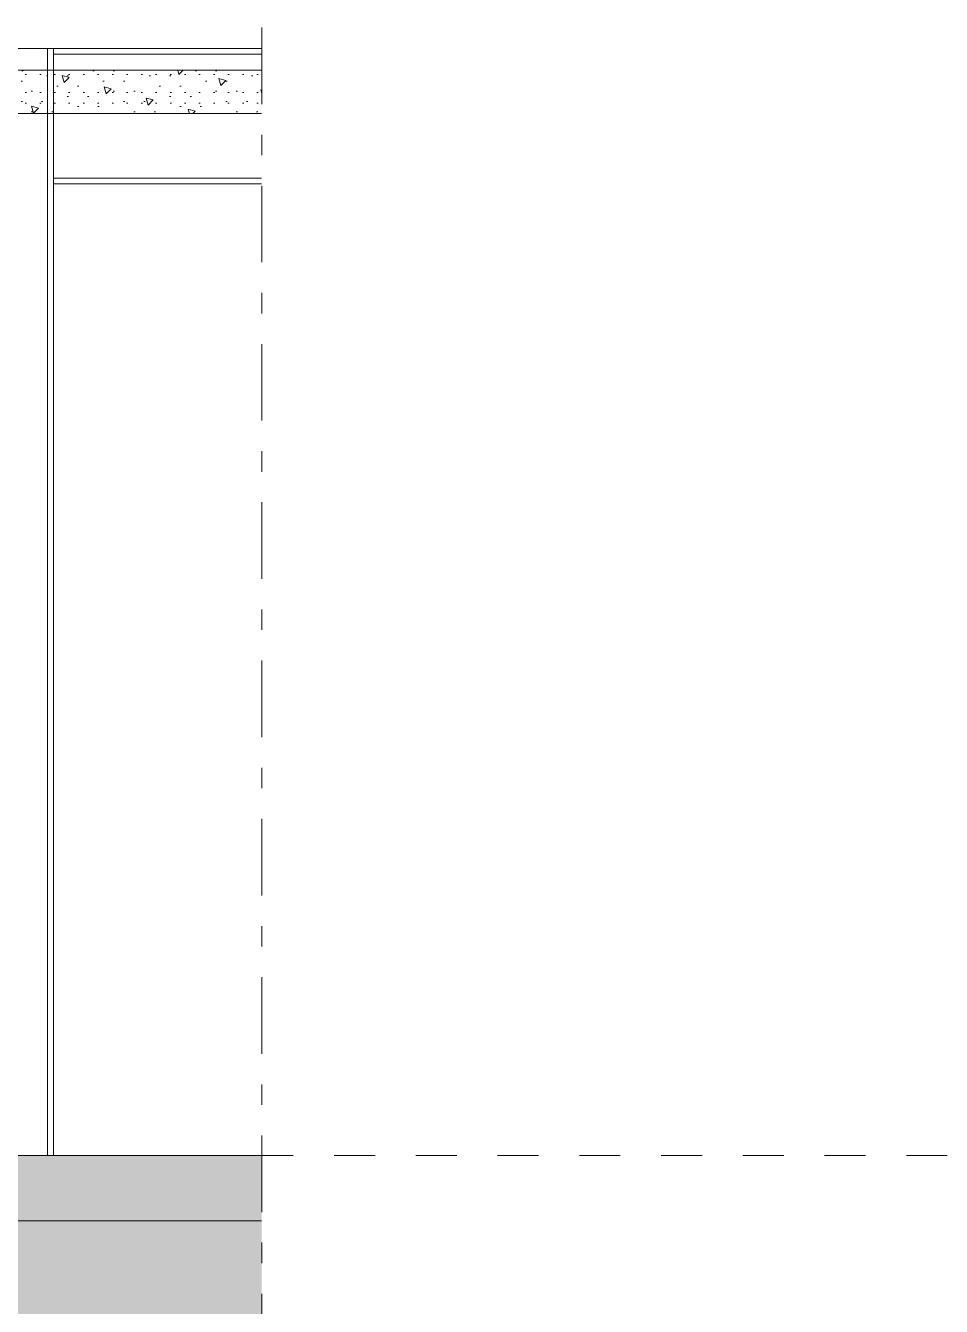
# Model space of a CAD drawing. Header units: millimetres. Extents: x -48147 to 1392261, y -496296 to 18123.
# Drawn here: x 1374138 to 1377299, y -492316 to -487892 of the extents above; entities that cross this region are included whole.
import ezdxf

# ---------------------------------------------------------------- set-up
doc = ezdxf.new("R2010")
doc.units = ezdxf.units.MM
doc.header["$MEASUREMENT"] = 0
for name, pattern in [('Dashed', [2822.222233, 1411.111116, -1411.111116]), ('Double Dashed', [546.805537, 264.583325, -105.833328, 70.555556, -105.833328]), ('Wipeout_Contour', [1000, 0, -1000])]:
    doc.linetypes.add(name, pattern=pattern)
for name, color, linetype, lineweight, true_color in [('0_Pen_No__105', 7, 'Continuous', 15, 0xa6a6a6), ('HATCHING_Pen_No__145', 7, 'Continuous', 0, 0xa6a6a6), ('New_A-20-M_Floor_Slab_Pen_No__147', 7, 'Continuous', 0, 0x606060), ('New_A-20-M_Floor_Slab_Pen_No__149', 7, 'Continuous', 0, 0x2a2a2a), ('New_A-25-M_Curtain_Wall_Pen_No__144', 7, 'Continuous', 0, 0xc8c8c8), ('New_A-25-M_Curtain_Wall_Pen_No__145', 7, 'Continuous', 0, 0xa6a6a6), ('New_A-25-M_Curtain_Wall_Pen_No__27', 7, 'Continuous', 50, 0x2a2a2a), ('New_A-25-M_Curtain_Wall_Pen_No__43', 7, 'Continuous', 30, 0x444444), ('New_A-25-M_Wall_Ext_Pen_No__107', 7, 'Continuous', 15, 0xa6a6a6), ('New_A-25-M_Wall_Ext_Pen_No__27', 7, 'Continuous', 50, 0x2a2a2a), ('New_A-25-M_Wall_Int_Pen_No__107', 7, 'Continuous', 15, 0xa6a6a6), ('New_A-25-M_Wall_Int_Pen_No__27', 7, 'Continuous', 50, 0x2a2a2a), ('New_S-280-M_STRUCT_FRAME.IFC Import_Pen_No__104', 7, 'Continuous', 15, 0xa6a6a6), ('New_S-280-M_STRUCT_FRAME.IFC Import_Pen_No__24', 7, 'Continuous', 50, 0x2a2a2a)]:
    doc.layers.add(name, color=color, linetype=linetype, lineweight=lineweight, true_color=true_color)
for name, color, linetype, lineweight in [('A-15-M_Beam_Pen_No__87', 8, 'Continuous', 20), ('A-35-M_FFE_Sanitary_Pen_No__87', 8, 'Continuous', 20), ('A-95-P_Drawing_Pen_No__1', 7, 'Continuous', 13), ('A-95-P_Drawing_Pen_No__84', 8, 'Continuous', 20), ('New_A-20-M_Floor_Slab_Pen_No__1', 7, 'Continuous', 13), ('New_A-20-M_Floor_Slab_Pen_No__146', 8, 'Continuous', 0), ('New_A-20-M_Floor_Slab_Pen_No__4', 7, 'Continuous', 20), ('New_A-25-M_Curtain_Wall_Pen_No__87', 8, 'Continuous', 20), ('New_A-25-M_Wall_Ext_Pen_No__87', 8, 'Continuous', 20), ('New_A-25-M_Wall_Int_Pen_No__87', 8, 'Continuous', 20), ('New_S-280-M_STRUCT_FRAME.IFC Import_Pen_No__1', 7, 'Continuous', 13), ('New_S-280-M_STRUCT_FRAME.IFC Import_Pen_No__160', 5, 'Continuous', 200), ('New_S-280-M_STRUCT_FRAME.IFC Import_Pen_No__4', 7, 'Continuous', 20), ('New_S-280-M_STRUCT_FRAME.IFC Import_Pen_No__90', 8, 'Continuous', 20)]:
    doc.layers.add(name, color=color, linetype=linetype, lineweight=lineweight)
for name, color, linetype in [('A-95-P_Drawing', 7, 'Continuous'), ('New_A-20-M_Floor_Slab', 7, 'Continuous'), ('New_A-25-M_Curtain_Wall', 7, 'Continuous'), ('New_A-25-M_Wall_Ext', 7, 'Continuous'), ('New_A-25-M_Wall_Int', 7, 'Continuous'), ('New_S-280-M_STRUCT_FRAME.IFC Import', 7, 'Continuous')]:
    doc.layers.add(name, color=color, linetype=linetype)
pattern_1 = [(45, (1317838.7, -491795.517), (-45.96194, 45.96194), []), (135, (1317838.7, -491795.517), (45.96194, 45.96194), [])]
pattern_2 = [(45, (1317838.7, -491795.52), (-183.7117, 183.7117), [25, -125]), (45, (1317799.88, -491650.63), (-183.7117, 183.7117), [25, -125]), (105, (1317838.7, -491795.52), (250.9549, 67.2432), [25, -125]), (105, (1317944.76, -491689.45), (250.9549, 67.2432), [25, -125]), (165, (1317856.38, -491777.84), (67.2432, 250.9549), [25, -125]), (165, (1317962.44, -491671.77), (67.2432, 250.9549), [25, -125]), (45, (1317821.02, -491777.84), (-35.35534, 35.35534), [0, -50, 0, -75]), (90, (1317838.7, -491760.16), (-50, 0), [0, -37.5, 0, -62.5])]
pattern_3 = [(60, (1317838.7, -491795.517), (-43.30127, 25), []), (120, (1317838.7, -491795.517), (43.30127, 25), [])]

# ---------------------------------------------------------------- blocks, each defined once
blk = doc.blocks.new('Section Elem_31_1', base_point=(1317838.7, -491795.5))
at = {"color": 254, "linetype": 'Wipeout_Contour', "lineweight": 0, "ltscale": 5838357.499891906}
blk.add_wipeout([(1377217.7, -477630.5), (1377217.7, -489094.5), (1377220.6, -489094.5), (1377220.6, -477630.5)], dxfattribs=at).dxf.layer = 'New_A-25-M_Wall_Ext'
at = {"color": 254, "linetype": 'Wipeout_Contour', "lineweight": 0, "ltscale": 5838366.267171204}
blk.add_wipeout([(1377220.6, -489094.5), (1377222.3, -489094.5), (1377222.3, -477630.5), (1377220.6, -477630.5)], dxfattribs=at).dxf.layer = 'New_A-25-M_Wall_Ext'
at = {"color": 254, "linetype": 'Wipeout_Contour', "lineweight": 0, "ltscale": 5838335.206333392}
blk.add_wipeout([(1377208.8, -477630.5), (1377208.8, -489094.5), (1377217.7, -489094.5), (1377217.7, -477630.5)], dxfattribs=at).dxf.layer = 'New_A-25-M_Wall_Ext'
at = {"color": 254, "linetype": 'Wipeout_Contour', "lineweight": 0, "ltscale": 5838388.355558227}
blk.add_wipeout([(1377222.3, -489094.5), (1377232.3, -489094.5), (1377232.3, -477630.5), (1377222.3, -477630.5)], dxfattribs=at).dxf.layer = 'New_A-25-M_Wall_Ext'
at = {"layer": 'New_A-25-M_Wall_Ext_Pen_No__107', "linetype": 'Continuous'}
h = blk.add_hatch(dxfattribs=at)
h.set_pattern_fill('Concrete_Block_0001', color=256, style=0, pattern_type=2)
h.set_pattern_definition(pattern_1)
h.paths.add_polyline_path([(1377222.3, -489094.5), (1377232.3, -489094.5), (1377232.3, -477630.5), (1377222.3, -477630.5)])
at = {"layer": 'New_A-25-M_Wall_Ext_Pen_No__27', "linetype": 'Continuous'}
for p, q in [((1377222.3, -477630.5), (1377222.3, -489094.5)), ((1377232.3, -477630.5), (1377232.3, -489094.5)), ((1377232.3, -489094.5), (1377222.3, -489094.5))]:
    blk.add_line(p, q, dxfattribs=at)
at = {"layer": 'New_A-25-M_Wall_Ext_Pen_No__87', "linetype": 'Continuous'}
for p, q in [((1377217.7, -489094.5), (1377208.8, -489094.5)), ((1377222.3, -489094.5), (1377217.7, -489094.5))]:
    blk.add_line(p, q, dxfattribs=at)
blk = doc.blocks.new('Section Elem_32_1', base_point=(1317838.7, -491795.5))
at = {"layer": 'New_A-25-M_Wall_Int_Pen_No__27', "linetype": 'Continuous'}
blk.add_line((1377029, -489020.5), (1377029, -489295.5), dxfattribs=at)
at = {"color": 254, "linetype": 'Wipeout_Contour', "lineweight": 0, "ltscale": 5845099.58472609}
blk.add_wipeout([(1376970.9, -489020.5), (1376970.8, -489020.5), (1376970.8, -489295.5), (1376970.9, -489295.5)], dxfattribs=at).dxf.layer = 'New_A-25-M_Wall_Int'
at = {"color": 254, "linetype": 'Wipeout_Contour', "lineweight": 0, "ltscale": 5845100.84782467}
blk.add_wipeout([(1376971.4, -489020.5), (1376970.9, -489020.5), (1376970.9, -489295.5), (1376971.4, -489295.5)], dxfattribs=at).dxf.layer = 'New_A-25-M_Wall_Int'
at = {"color": 254, "linetype": 'Wipeout_Contour', "lineweight": 0, "ltscale": 5845112.019184423}
blk.add_wipeout([(1376971.4, -489020.5), (1376971.4, -489295.5), (1376976.9, -489295.5), (1376976.9, -489020.5)], dxfattribs=at).dxf.layer = 'New_A-25-M_Wall_Int'
at = {"color": 254, "linetype": 'Wipeout_Contour', "lineweight": 0, "ltscale": 5845126.250558573}
blk.add_wipeout([(1376976.9, -489020.5), (1376976.9, -489295.5), (1376979, -489295.5), (1376979, -489020.5)], dxfattribs=at).dxf.layer = 'New_A-25-M_Wall_Int'
at = {"color": 254, "linetype": 'Wipeout_Contour', "lineweight": 0, "ltscale": 5845089.590283727}
blk.add_wipeout([(1376965.6, -489295.5), (1376970.8, -489295.5), (1376970.8, -489020.5), (1376965.6, -489020.5)], dxfattribs=at).dxf.layer = 'New_A-25-M_Wall_Int'
at = {"layer": 'New_A-25-M_Wall_Int_Pen_No__107', "linetype": 'Continuous', "lineweight": 0, "true_color": 0x535353}
blk.add_hatch(color=251, dxfattribs=at).paths.add_polyline_path([(1376979, -489020.5), (1376979, -489295.5), (1377029, -489295.5), (1377029, -489020.5)])
at = {"layer": 'New_A-25-M_Wall_Int_Pen_No__27', "linetype": 'Continuous'}
for p, q in [((1376979, -489020.5), (1376979, -489295.5)), ((1377029, -489020.5), (1376979, -489020.5))]:
    blk.add_line(p, q, dxfattribs=at)
at = {"layer": 'New_A-25-M_Wall_Int_Pen_No__87', "linetype": 'Continuous'}
for p, q in [((1376965.6, -489020.5), (1376970.8, -489020.5)), ((1376970.8, -489020.5), (1376979, -489020.5))]:
    blk.add_line(p, q, dxfattribs=at)
blk = doc.blocks.new('Section Elem_51_1', base_point=(1317838.7, -491795.5))
at = {"color": 254, "linetype": 'Wipeout_Contour', "lineweight": 0, "ltscale": 5837920.388501504}
blk.add_wipeout([(1373917.2, -487770.5), (1373917.2, -488045.5), (1377102.7, -488045.5), (1377102.7, -487770.5)], dxfattribs=at).dxf.layer = 'New_A-20-M_Floor_Slab'
at = {"color": 254, "linetype": 'Wipeout_Contour', "lineweight": 0, "ltscale": 5838204.584796039}
blk.add_wipeout([(1373917.2, -488045.5), (1373917.2, -488195.5), (1377102.7, -488195.5), (1377102.7, -488045.5)], dxfattribs=at).dxf.layer = 'New_A-20-M_Floor_Slab'
at = {"layer": 'New_A-20-M_Floor_Slab_Pen_No__146', "linetype": 'Continuous'}
h = blk.add_hatch(dxfattribs=at)
h.set_pattern_fill('Structural_Concrete_0001', color=256, style=0, pattern_type=2)
h.set_pattern_definition(pattern_2)
h.paths.add_polyline_path([(1373917.2, -488045.5), (1373917.2, -488195.5), (1377102.7, -488195.5), (1377102.7, -488045.5)])
at = {"layer": 'New_A-20-M_Floor_Slab_Pen_No__147', "linetype": 'Continuous'}
blk.add_line((1377102.7, -488045.5), (1377102.7, -488195.5), dxfattribs=at)
at = {"layer": 'New_A-20-M_Floor_Slab_Pen_No__149', "linetype": 'Continuous'}
blk.add_line((1377102.7, -488045.5), (1373917.2, -488045.5), dxfattribs=at)
at = {"layer": 'New_A-20-M_Floor_Slab_Pen_No__149', "linetype": 'Continuous', "flags": 128}
blk.add_lwpolyline([(1377102.7, -487745.5), (1377102.7, -487770.5), (1377102.7, -488045.5)], dxfattribs=at)
at = {"layer": 'New_A-20-M_Floor_Slab_Pen_No__4', "linetype": 'Continuous'}
for p, q in [((1375430.8, -488195.5), (1374063.5, -488195.5)), ((1376614.7, -488195.5), (1375602.1, -488195.5)), ((1377102.7, -488195.5), (1376806.8, -488195.5))]:
    blk.add_line(p, q, dxfattribs=at)
at = {"layer": 'New_A-20-M_Floor_Slab_Pen_No__4', "linetype": 'Continuous', "flags": 128}
for points in [[(1375602.1, -488195.5), (1375601.9, -488195.5), (1375430.8, -488195.5)], [(1376806.8, -488195.5), (1376806.6, -488195.5), (1376754.7, -488195.5)]]:
    blk.add_lwpolyline(points, dxfattribs=at)
blk = doc.blocks.new('Section Elem_62_1', base_point=(1317838.7, -491795.5))
at = {"layer": 'New_A-25-M_Wall_Int_Pen_No__27', "linetype": 'Continuous'}
blk.add_line((1376754.7, -488195.5), (1376754.7, -491795.5), dxfattribs=at)
at = {"color": 254, "linetype": 'Wipeout_Contour', "lineweight": 0, "ltscale": 5842731.539871442}
blk.add_wipeout([(1376601, -488638.5), (1376605.1, -488638.5), (1376605.1, -488210.5), (1376601, -488210.5)], dxfattribs=at).dxf.layer = 'New_A-25-M_Wall_Int'
at = {"color": 254, "linetype": 'Wipeout_Contour', "lineweight": 0, "ltscale": 5845145.963934463}
blk.add_wipeout([(1376605.1, -488653.5), (1376601, -488653.5), (1376601, -491795.5), (1376605.1, -491795.5)], dxfattribs=at).dxf.layer = 'New_A-25-M_Wall_Int'
at = {"color": 254, "linetype": 'Wipeout_Contour', "lineweight": 0, "ltscale": 5845154.936592548}
blk.add_wipeout([(1376605.1, -488653.5), (1376605.1, -491795.5), (1376605.8, -491795.5), (1376605.8, -488653.5)], dxfattribs=at).dxf.layer = 'New_A-25-M_Wall_Int'
at = {"color": 254, "linetype": 'Wipeout_Contour', "lineweight": 0, "ltscale": 5842740.516236261}
blk.add_wipeout([(1376605.1, -488638.5), (1376605.8, -488638.5), (1376605.8, -488210.5), (1376605.1, -488210.5)], dxfattribs=at).dxf.layer = 'New_A-25-M_Wall_Int'
at = {"color": 254, "linetype": 'Wipeout_Contour', "lineweight": 0, "ltscale": 14609133.58811627}
blk.add_wipeout([(1376605.8, -488653.5), (1376605.8, -491795.5), (1376613.6, -491795.5), (1376613.6, -488195.5), (1376606, -488195.5), (1376606, -488210.5), (1376605.8, -488210.5), (1376605.8, -488638.5), (1376606, -488638.5), (1376606, -488653.5)], dxfattribs=at).dxf.layer = 'New_A-25-M_Wall_Int'
at = {"color": 254, "linetype": 'Wipeout_Contour', "lineweight": 0, "ltscale": 5844879.672857091}
blk.add_wipeout([(1376613.7, -488195.5), (1376613.6, -488195.5), (1376613.6, -491795.5), (1376613.7, -491795.5)], dxfattribs=at).dxf.layer = 'New_A-25-M_Wall_Int'
at = {"color": 254, "linetype": 'Wipeout_Contour', "lineweight": 0, "ltscale": 5844881.697468413}
blk.add_wipeout([(1376613.7, -488195.5), (1376613.7, -491795.5), (1376614.7, -491795.5), (1376614.7, -488195.5)], dxfattribs=at).dxf.layer = 'New_A-25-M_Wall_Int'
at = {"layer": 'New_A-25-M_Wall_Int_Pen_No__107', "linetype": 'Continuous', "lineweight": 0, "true_color": 0x535353}
blk.add_hatch(color=251, dxfattribs=at).paths.add_polyline_path([(1376614.7, -488195.5), (1376614.7, -491795.5), (1376754.7, -491795.5), (1376754.7, -488195.5)])
at = {"layer": 'New_A-25-M_Wall_Int_Pen_No__27', "linetype": 'Continuous'}
for p in [(1376614.7, -488195.5), (1376754.7, -491795.5)]:
    blk.add_line(p, (1376614.7, -491795.5), dxfattribs=at)
at = {"layer": 'New_A-25-M_Wall_Int_Pen_No__27', "linetype": 'Continuous', "flags": 128}
blk.add_lwpolyline([(1376754.7, -488195.5), (1376651.7, -488195.5), (1376614.7, -488195.5)], dxfattribs=at)
blk = doc.blocks.new('Section Elem_63_1', base_point=(1317838.7, -491795.5))
at = {"color": 254, "linetype": 'Wipeout_Contour', "lineweight": 0, "ltscale": 5844684.20010913}
blk.add_wipeout([(1377050.9, -489020.5), (1377060.8, -489020.5), (1377060.8, -488195.5), (1377050.9, -488195.5)], dxfattribs=at).dxf.layer = 'New_A-25-M_Curtain_Wall'
at = {"color": 254, "linetype": 'Wipeout_Contour', "lineweight": 0, "ltscale": 5844665.033503342}
blk.add_wipeout([(1377050.7, -489020.5), (1377050.9, -489020.5), (1377050.9, -488195.5), (1377050.7, -488195.5)], dxfattribs=at).dxf.layer = 'New_A-25-M_Curtain_Wall'
at = {"layer": 'New_A-25-M_Curtain_Wall_Pen_No__87', "linetype": 'Continuous'}
for p, q in [((1377050.7, -489020.5), (1377050.7, -488195.5)), ((1377050.9, -489020.5), (1377050.9, -488195.5))]:
    blk.add_line(p, q, dxfattribs=at)
blk = doc.blocks.new('Section Elem_71_1', base_point=(1317838.7, -491795.5))
at = {"layer": 'New_A-25-M_Curtain_Wall', "linetype": 'Continuous', "lineweight": 0, "true_color": 0x000000}
blk.add_hatch(color=178, dxfattribs=at).paths.add_polyline_path([(1377198.7, -489023.5), (1377204.7, -489023.5), (1377204.7, -487747.5), (1377198.7, -487747.5)])
at = {"color": 254, "linetype": 'Wipeout_Contour', "lineweight": 0, "ltscale": 5844707.934581023}
blk.add_wipeout([(1377063.5, -488195.5), (1377060.8, -488195.5), (1377060.8, -489020.5), (1377063.5, -489020.5)], dxfattribs=at).dxf.layer = 'New_A-25-M_Curtain_Wall'
at = {"color": 254, "linetype": 'Wipeout_Contour', "lineweight": 0, "ltscale": 5844898.846545384}
blk.add_wipeout([(1377184.7, -489023.5), (1377198.7, -489023.5), (1377198.7, -487747.5), (1377184.7, -487747.5)], dxfattribs=at).dxf.layer = 'New_A-25-M_Curtain_Wall'
at = {"color": 254, "linetype": 'Wipeout_Contour', "lineweight": 0, "ltscale": 5844715.172962149}
blk.add_wipeout([(1377063.5, -488195.5), (1377063.5, -489020.5), (1377064.7, -489020.5), (1377064.7, -488195.5)], dxfattribs=at).dxf.layer = 'New_A-25-M_Curtain_Wall'
at = {"layer": 'New_A-25-M_Curtain_Wall_Pen_No__145', "linetype": 'Continuous'}
h = blk.add_hatch(dxfattribs=at)
h.set_pattern_fill('Batt_Insulation_0001', color=256, style=0, pattern_type=2)
h.set_pattern_definition(pattern_3)
h.paths.add_polyline_path([(1377184.7, -489023.5), (1377198.7, -489023.5), (1377198.7, -487747.5), (1377184.7, -487747.5)])
at = {"color": 254, "linetype": 'Wipeout_Contour', "lineweight": 0, "ltscale": 5844646.24160514}
blk.add_wipeout([(1377184.7, -489020.5), (1377184.7, -487750.5), (1377064.7, -487750.5), (1377064.7, -489020.5)], dxfattribs=at).dxf.layer = 'New_A-25-M_Curtain_Wall'
at = {"layer": 'New_A-25-M_Curtain_Wall_Pen_No__145', "linetype": 'Continuous'}
h = blk.add_hatch(dxfattribs=at)
h.set_pattern_fill('Batt_Insulation_0001', color=256, style=0, pattern_type=2)
h.set_pattern_definition(pattern_3)
h.paths.add_polyline_path([(1377184.7, -489020.5), (1377184.7, -487750.5), (1377064.7, -487750.5), (1377064.7, -489020.5)])
at = {"layer": 'New_A-25-M_Curtain_Wall_Pen_No__43', "linetype": 'Continuous'}
for p, q in [((1377064.7, -487750.5), (1377064.7, -489020.5)), ((1377184.7, -487747.5), (1377184.7, -487750.5)), ((1377198.7, -487747.5), (1377198.7, -489023.5)), ((1377204.7, -487747.5), (1377204.7, -489023.5)), ((1377184.7, -489020.5), (1377184.7, -489023.5))]:
    blk.add_line(p, q, dxfattribs=at)
at = {"layer": 'New_A-25-M_Curtain_Wall_Pen_No__43', "linetype": 'Continuous', "flags": 128}
for points in [[(1377204.7, -487747.5), (1377198.7, -487747.5), (1377184.7, -487747.5)], [(1377204.7, -489023.5), (1377198.7, -489023.5), (1377184.7, -489023.5)]]:
    blk.add_lwpolyline(points, dxfattribs=at)
blk = doc.blocks.new('Section Elem_77_1', base_point=(1317838.7, -491795.5))
at = {"color": 254, "linetype": 'Wipeout_Contour', "lineweight": 0, "ltscale": 5845207.967869366}
blk.add_wipeout([(1377042.6, -489030.5), (1377050.8, -489030.5), (1377050.8, -489020.5), (1377042.6, -489020.5)], dxfattribs=at).dxf.layer = 'New_A-25-M_Curtain_Wall'
at = {"layer": 'New_A-25-M_Curtain_Wall_Pen_No__87', "linetype": 'Continuous'}
for p, q in [((1377050.8, -489020.5), (1377042.6, -489020.5)), ((1377050.8, -489030.5), (1377042.6, -489030.5))]:
    blk.add_line(p, q, dxfattribs=at)
blk = doc.blocks.new('Section Elem_78_1', base_point=(1317838.7, -491795.5))
at = {"layer": 'New_A-25-M_Curtain_Wall_Pen_No__27', "linetype": 'Continuous'}
for q in [(1377184.7, -489020.5), (1377194.7, -489030.5)]:
    blk.add_line((1377194.7, -489020.5), q, dxfattribs=at)
at = {"color": 254, "linetype": 'Wipeout_Contour', "lineweight": 0, "ltscale": 5845228.587569331}
blk.add_wipeout([(1377050.8, -489030.5), (1377053.5, -489030.5), (1377053.5, -489020.5), (1377050.8, -489020.5)], dxfattribs=at).dxf.layer = 'New_A-25-M_Curtain_Wall'
at = {"color": 254, "linetype": 'Wipeout_Contour', "lineweight": 0, "ltscale": 5845235.91842382}
blk.add_wipeout([(1377053.5, -489030.5), (1377054.7, -489030.5), (1377054.7, -489020.5), (1377053.5, -489020.5)], dxfattribs=at).dxf.layer = 'New_A-25-M_Curtain_Wall'
at = {"layer": 'New_A-25-M_Curtain_Wall_Pen_No__144', "linetype": 'Continuous'}
blk.add_hatch(color=256, dxfattribs=at).paths.add_polyline_path([(1377054.7, -489020.5), (1377054.7, -489030.5), (1377194.7, -489030.5), (1377194.7, -489020.5)])
at = {"layer": 'New_A-25-M_Curtain_Wall_Pen_No__27', "linetype": 'Continuous'}
for p, q in [((1377054.7, -489020.5), (1377054.7, -489030.5)), ((1377064.7, -489020.5), (1377054.7, -489020.5)), ((1377194.7, -489030.5), (1377054.7, -489030.5)), ((1377184.7, -489020.5), (1377064.7, -489020.5))]:
    blk.add_line(p, q, dxfattribs=at)
at = {"layer": 'New_A-25-M_Curtain_Wall_Pen_No__87', "linetype": 'Continuous'}
for p, q in [((1377050.8, -489030.5), (1377050.8, -489020.5)), ((1377054.7, -489020.5), (1377050.8, -489020.5)), ((1377054.7, -489030.5), (1377050.8, -489030.5))]:
    blk.add_line(p, q, dxfattribs=at)
blk = doc.blocks.new('Section Elem_87_1', base_point=(1317838.7, -491795.5))
at = {"layer": 'New_A-25-M_Wall_Ext_Pen_No__27', "linetype": 'Continuous'}
for q in [(1377029, -489295.5), (1377059.7, -491795.5)]:
    blk.add_line((1377059.7, -489295.5), q, dxfattribs=at)
at = {"color": 254, "linetype": 'Wipeout_Contour', "lineweight": 0, "ltscale": 5846876.188244235}
blk.add_wipeout([(1376950.2, -489295.5), (1376946.2, -489295.5), (1376946.2, -491795.5), (1376950.2, -491795.5)], dxfattribs=at).dxf.layer = 'New_A-25-M_Wall_Ext'
at = {"color": 254, "linetype": 'Wipeout_Contour', "lineweight": 0, "ltscale": 5846885.182380363}
blk.add_wipeout([(1376950.2, -489295.5), (1376950.2, -491795.5), (1376950.9, -491795.5), (1376950.9, -489295.5)], dxfattribs=at).dxf.layer = 'New_A-25-M_Wall_Ext'
at = {"color": 254, "linetype": 'Wipeout_Contour', "lineweight": 0, "ltscale": 5846901.003701409}
blk.add_wipeout([(1376950.9, -491795.5), (1376958.6, -491795.5), (1376958.6, -489295.5), (1376950.9, -489295.5)], dxfattribs=at).dxf.layer = 'New_A-25-M_Wall_Ext'
at = {"color": 254, "linetype": 'Wipeout_Contour', "lineweight": 0, "ltscale": 5846917.624396447}
blk.add_wipeout([(1376958.7, -491795.5), (1376959.7, -491795.5), (1376959.7, -489295.5), (1376958.7, -489295.5)], dxfattribs=at).dxf.layer = 'New_A-25-M_Wall_Ext'
at = {"color": 254, "linetype": 'Wipeout_Contour', "lineweight": 0, "ltscale": 5846915.537770987}
blk.add_wipeout([(1376958.6, -489295.5), (1376958.6, -491795.5), (1376958.7, -491795.5), (1376958.7, -489295.5)], dxfattribs=at).dxf.layer = 'New_A-25-M_Wall_Ext'
at = {"layer": 'New_A-25-M_Wall_Ext_Pen_No__107', "linetype": 'Continuous', "lineweight": 0, "true_color": 0x535353}
blk.add_hatch(color=251, dxfattribs=at).paths.add_polyline_path([(1377059.7, -489295.5), (1376959.7, -489295.5), (1376959.7, -491795.5), (1377059.7, -491795.5)])
at = {"layer": 'New_A-25-M_Wall_Ext_Pen_No__27', "linetype": 'Continuous'}
for p, q in [((1376959.7, -489295.5), (1376959.7, -491795.5)), ((1376979, -489295.5), (1376959.7, -489295.5)), ((1377059.7, -491795.5), (1376959.7, -491795.5))]:
    blk.add_line(p, q, dxfattribs=at)
at = {"layer": 'New_A-25-M_Wall_Ext_Pen_No__87', "linetype": 'Continuous'}
for p, q in [((1376946.2, -489295.5), (1376958.6, -489295.5)), ((1376958.6, -489295.5), (1376959.7, -489295.5))]:
    blk.add_line(p, q, dxfattribs=at)
blk = doc.blocks.new('Section Elem_89_1', base_point=(1317838.7, -491795.5))
at = {"color": 254, "linetype": 'Wipeout_Contour', "lineweight": 0, "ltscale": 5808857.281863835}
blk.add_wipeout([(1376760.1, -492020.5), (1376760.1, -491795.5), (1355960.5, -491795.5), (1355960.5, -492020.5)], dxfattribs=at).dxf.layer = 'New_A-20-M_Floor_Slab'
at = {"layer": 'New_A-20-M_Floor_Slab_Pen_No__147', "linetype": 'Continuous'}
h = blk.add_hatch(dxfattribs=at)
h.set_pattern_fill('Structural_Concrete_0001', color=256, style=0, pattern_type=2)
h.set_pattern_definition(pattern_2)
h.paths.add_polyline_path([(1376760.1, -492020.5), (1376760.1, -491795.5), (1355960.5, -491795.5), (1355960.5, -492020.5)])
at = {"layer": 'New_A-20-M_Floor_Slab_Pen_No__1', "linetype": 'Continuous'}
for p, q in [((1376511.7, -491795.5), (1371639.9, -491795.5)), ((1376614.7, -491795.5), (1376511.9, -491795.5)), ((1376760.1, -491795.5), (1376754.7, -491795.5)), ((1376760.1, -491795.5), (1376760.1, -492020.5)), ((1376760.1, -492020.5), (1355960.5, -492020.5))]:
    blk.add_line(p, q, dxfattribs=at)
blk = doc.blocks.new('Section Elem_96_1', base_point=(1317838.7, -491795.5))
at = {"layer": 'New_S-280-M_STRUCT_FRAME.IFC Import_Pen_No__24', "linetype": 'Continuous'}
for p, q in [((1376511.9, -491795.5), (1376511.7, -491795.5)), ((1377261.7, -491795.5), (1377261.7, -492295.5))]:
    blk.add_line(p, q, dxfattribs=at)
at = {"color": 254, "linetype": 'Wipeout_Contour', "lineweight": 0, "ltscale": 5847260.389049703}
blk.add_wipeout([(1376435.7, -492045.5), (1376435.7, -492295.5), (1376505.7, -492295.5), (1376505.7, -492045.5)], dxfattribs=at).dxf.layer = 'New_S-280-M_STRUCT_FRAME.IFC Import'
at = {"layer": 'New_S-280-M_STRUCT_FRAME.IFC Import_Pen_No__24', "linetype": 'Continuous'}
blk.add_line((1376505.9, -492295.5), (1376505.7, -492295.5), dxfattribs=at)
at = {"layer": 'New_S-280-M_STRUCT_FRAME.IFC Import_Pen_No__4', "linetype": 'Continuous'}
blk.add_line((1376505.7, -492295.5), (1376435.7, -492295.5), dxfattribs=at)
at = {"color": 254, "linetype": 'Wipeout_Contour', "lineweight": 0, "ltscale": 5847097.978090356}
blk.add_wipeout([(1376511.7, -492020.5), (1376441.7, -492020.5), (1376441.7, -492045.5), (1376511.7, -492045.5)], dxfattribs=at).dxf.layer = 'New_S-280-M_STRUCT_FRAME.IFC Import'
at = {"layer": 'New_S-280-M_STRUCT_FRAME.IFC Import_Pen_No__104', "linetype": 'Continuous', "lineweight": 0, "true_color": 0x535353}
blk.add_hatch(color=251, dxfattribs=at).paths.add_polyline_path([(1377261.7, -491795.5), (1376511.7, -491795.5), (1376511.7, -492045.5), (1376505.7, -492045.5), (1376505.7, -492295.5), (1377261.7, -492295.5)])
at = {"layer": 'New_S-280-M_STRUCT_FRAME.IFC Import_Pen_No__24', "linetype": 'Continuous'}
for p, q in [((1376511.7, -491795.5), (1376511.7, -492045.5)), ((1376505.7, -492045.5), (1376505.7, -492295.5)), ((1376505.9, -492045.5), (1376505.7, -492045.5))]:
    blk.add_line(p, q, dxfattribs=at)
at = {"layer": 'New_S-280-M_STRUCT_FRAME.IFC Import_Pen_No__4', "linetype": 'Continuous'}
blk.add_line((1376505.7, -492045.5), (1376435.7, -492045.5), dxfattribs=at)
blk = doc.blocks.new('Section Elem_97_1', base_point=(1317838.7, -491795.5))
at = {"layer": 'New_S-280-M_STRUCT_FRAME.IFC Import_Pen_No__160', "linetype": 'Continuous', "lineweight": 0, "true_color": 0x00007f}
blk.add_hatch(color=176, dxfattribs=at).paths.add_polyline_path([(1376651.7, -488653.5), (1376806.6, -488653.5), (1376806.6, -488638.5), (1376744, -488638.5), (1376736.7, -488635.5), (1376733.7, -488628.3), (1376733.7, -488220.7), (1376736.7, -488213.5), (1376744, -488210.5), (1376806.6, -488210.5), (1376806.6, -488195.5), (1376651.7, -488195.5), (1376651.7, -488210.5), (1376714.4, -488210.5), (1376721.6, -488213.5), (1376724.6, -488220.7), (1376724.6, -488628.3), (1376721.6, -488635.5), (1376714.4, -488638.5), (1376651.7, -488638.5)])
at = {"layer": 'New_S-280-M_STRUCT_FRAME.IFC Import_Pen_No__1', "linetype": 'Continuous'}
for p, q in [((1376651.7, -488195.5), (1376651.7, -488210.5)), ((1376806.6, -488210.5), (1376744.1, -488210.5)), ((1376651.7, -488638.5), (1376651.7, -488653.5)), ((1376806.6, -488653.5), (1376651.7, -488653.5)), ((1376806.6, -488638.5), (1376744.1, -488638.5))]:
    blk.add_line(p, q, dxfattribs=at)
at = {"layer": 'New_S-280-M_STRUCT_FRAME.IFC Import_Pen_No__1', "linetype": 'Continuous', "flags": 128}
for points in [[(1376721.6, -488213.5), (1376714.4, -488210.5), (1376651.7, -488210.5)], [(1376721.6, -488213.5), (1376724.6, -488220.7), (1376724.6, -488628.3), (1376721.6, -488635.5)], [(1376721.6, -488635.5), (1376714.4, -488638.5), (1376651.7, -488638.5)]]:
    blk.add_lwpolyline(points, dxfattribs=at)
at = {"color": 254, "linetype": 'Wipeout_Contour', "lineweight": 0, "ltscale": 5842406.101309606}
blk.add_wipeout([(1376584.6, -488195.5), (1376584.6, -488210.5), (1376606, -488210.5), (1376606, -488195.5)], dxfattribs=at).dxf.layer = 'New_S-280-M_STRUCT_FRAME.IFC Import'
at = {"color": 254, "linetype": 'Wipeout_Contour', "lineweight": 0, "ltscale": 5842998.627297771}
blk.add_wipeout([(1376606, -488638.5), (1376584.6, -488638.5), (1376584.6, -488653.5), (1376606, -488653.5)], dxfattribs=at).dxf.layer = 'New_S-280-M_STRUCT_FRAME.IFC Import'
at = {"layer": 'New_S-280-M_STRUCT_FRAME.IFC Import_Pen_No__90', "linetype": 'Continuous'}
for p, q in [((1376606, -488210.5), (1376584.6, -488210.5)), ((1376606, -488638.5), (1376584.6, -488638.5)), ((1376606, -488653.5), (1376584.6, -488653.5))]:
    blk.add_line(p, q, dxfattribs=at)
blk = doc.blocks.new('Section Elem_99_1', base_point=(1317838.7, -491795.5))
at = {"layer": 'New_S-280-M_STRUCT_FRAME.IFC Import_Pen_No__160', "linetype": 'Continuous', "lineweight": 0, "true_color": 0x00007f}
blk.add_hatch(color=176, dxfattribs=at).paths.add_polyline_path([(1375430.8, -488546.9), (1375601.9, -488546.9), (1375601.9, -488537.2), (1375530.1, -488537.2), (1375522.8, -488534.2), (1375519.9, -488527), (1375519.9, -488215.4), (1375522.8, -488208.2), (1375530.1, -488205.2), (1375601.9, -488205.2), (1375601.9, -488195.5), (1375430.8, -488195.5), (1375430.8, -488205.2), (1375502.7, -488205.2), (1375509.9, -488208.2), (1375512.9, -488215.4), (1375512.9, -488527), (1375509.9, -488534.2), (1375502.7, -488537.2), (1375430.8, -488537.2)])
at = {"layer": 'New_S-280-M_STRUCT_FRAME.IFC Import_Pen_No__1', "linetype": 'Continuous'}
for p, q in [((1375430.8, -488195.5), (1375430.8, -488205.2)), ((1375601.9, -488205.2), (1375530.2, -488205.2)), ((1375430.8, -488537.2), (1375430.8, -488546.9)), ((1375601.9, -488546.9), (1375430.8, -488546.9)), ((1375601.9, -488537.2), (1375530.2, -488537.2))]:
    blk.add_line(p, q, dxfattribs=at)
at = {"layer": 'New_S-280-M_STRUCT_FRAME.IFC Import_Pen_No__1', "linetype": 'Continuous', "flags": 128}
for points in [[(1375509.9, -488208.2), (1375502.7, -488205.2), (1375430.8, -488205.2)], [(1375509.9, -488208.2), (1375512.9, -488215.4), (1375512.9, -488527), (1375509.9, -488534.2)], [(1375509.9, -488534.2), (1375502.7, -488537.2), (1375430.8, -488537.2)]]:
    blk.add_lwpolyline(points, dxfattribs=at)
blk = doc.blocks.new('Section Elem_139_1', base_point=(1317838.7, -491795.5))
at = {"layer": 'New_S-280-M_STRUCT_FRAME.IFC Import_Pen_No__104', "linetype": 'Continuous', "lineweight": 0, "true_color": 0x535353}
blk.add_hatch(color=251, dxfattribs=at).paths.add_polyline_path([(1377261.9, -491795.5), (1376511.9, -491795.5), (1376511.9, -492045.5), (1376505.9, -492045.5), (1376505.9, -492295.5), (1377261.9, -492295.5)])
at = {"layer": 'New_S-280-M_STRUCT_FRAME.IFC Import_Pen_No__24', "linetype": 'Continuous'}
for p, q in [((1376511.9, -491795.5), (1376511.9, -492045.5)), ((1377261.9, -491795.5), (1377261.7, -491795.5)), ((1377261.9, -491795.5), (1377261.9, -492295.5)), ((1376505.9, -492045.5), (1376505.9, -492295.5)), ((1376511.9, -492045.5), (1376511.7, -492045.5)), ((1377261.9, -492295.5), (1377261.7, -492295.5))]:
    blk.add_line(p, q, dxfattribs=at)
blk = doc.blocks.new('Section Elem_140_1', base_point=(1317838.7, -491795.5))
at = {"layer": 'New_S-280-M_STRUCT_FRAME.IFC Import_Pen_No__160', "linetype": 'Continuous', "lineweight": 0, "true_color": 0x00007f}
for points in [[(1376733.7, -488220.7), (1376733.7, -488628.3), (1376736.7, -488635.5), (1376744, -488638.5), (1376744.1, -488638.5), (1376736.9, -488635.5), (1376733.9, -488628.3), (1376733.9, -488220.7), (1376736.9, -488213.5), (1376744.1, -488210.5), (1376744, -488210.5), (1376736.7, -488213.5)], [(1376806.6, -488195.5), (1376806.6, -488210.5), (1376806.8, -488210.5), (1376806.8, -488195.5)], [(1376806.6, -488638.5), (1376806.6, -488653.5), (1376806.8, -488653.5), (1376806.8, -488638.5)]]:
    blk.add_hatch(color=176, dxfattribs=at).paths.add_polyline_path(points)
at = {"layer": 'New_S-280-M_STRUCT_FRAME.IFC Import_Pen_No__1', "linetype": 'Continuous'}
for p, q in [((1376744.1, -488210.5), (1376736.9, -488213.5)), ((1376806.8, -488210.5), (1376806.6, -488210.5)), ((1376806.8, -488195.5), (1376806.8, -488210.5)), ((1376736.9, -488635.5), (1376744.1, -488638.5)), ((1376806.8, -488638.5), (1376806.6, -488638.5)), ((1376806.8, -488653.5), (1376806.6, -488653.5)), ((1376806.8, -488638.5), (1376806.8, -488653.5))]:
    blk.add_line(p, q, dxfattribs=at)
at = {"layer": 'New_S-280-M_STRUCT_FRAME.IFC Import_Pen_No__1', "linetype": 'Continuous', "flags": 128}
blk.add_lwpolyline([(1376736.9, -488213.5), (1376733.9, -488220.7), (1376733.9, -488628.3), (1376736.9, -488635.5)], dxfattribs=at)
blk = doc.blocks.new('Section Elem_142_1', base_point=(1317838.7, -491795.5))
at = {"layer": 'New_S-280-M_STRUCT_FRAME.IFC Import_Pen_No__160', "linetype": 'Continuous', "lineweight": 0, "true_color": 0x00007f}
for points in [[(1375519.9, -488215.4), (1375519.9, -488527), (1375522.8, -488534.2), (1375530.1, -488537.2), (1375530.2, -488537.2), (1375523, -488534.2), (1375520, -488527), (1375520, -488215.4), (1375523, -488208.2), (1375530.2, -488205.2), (1375530.1, -488205.2), (1375522.8, -488208.2)], [(1375601.9, -488195.5), (1375601.9, -488205.2), (1375602.1, -488205.2), (1375602.1, -488195.5)], [(1375601.9, -488537.2), (1375601.9, -488546.9), (1375602.1, -488546.9), (1375602.1, -488537.2)]]:
    blk.add_hatch(color=176, dxfattribs=at).paths.add_polyline_path(points)
at = {"layer": 'New_S-280-M_STRUCT_FRAME.IFC Import_Pen_No__1', "linetype": 'Continuous'}
for p, q in [((1375530.2, -488205.2), (1375523, -488208.2)), ((1375602.1, -488205.2), (1375601.9, -488205.2)), ((1375602.1, -488195.5), (1375602.1, -488205.2)), ((1375523, -488534.2), (1375530.2, -488537.2)), ((1375602.1, -488537.2), (1375601.9, -488537.2)), ((1375602.1, -488546.9), (1375601.9, -488546.9)), ((1375602.1, -488537.2), (1375602.1, -488546.9))]:
    blk.add_line(p, q, dxfattribs=at)
at = {"layer": 'New_S-280-M_STRUCT_FRAME.IFC Import_Pen_No__1', "linetype": 'Continuous', "flags": 128}
blk.add_lwpolyline([(1375523, -488208.2), (1375520, -488215.4), (1375520, -488527), (1375523, -488534.2)], dxfattribs=at)
blk = doc.blocks.new('S-21 Building Section_STORY_MARKER', base_point=(1317838.7, -491795.5))
at = {"layer": '0_Pen_No__105', "linetype": 'Dashed', "ltscale": 0.1}
blk.add_line((1353754.3, -491795.5), (1380114.6, -491795.5), dxfattribs=at)

msp = doc.modelspace()

# ---------------------------------------------------------------- hatches: boundary and pattern name
at = {"layer": 'A-95-P_Drawing_Pen_No__84', "linetype": 'Continuous'}
msp.add_hatch(color=256, dxfattribs=at).paths.add_polyline_path([(1371172.5, -491795.5), (1376198.9, -491795.5), (1376198.9, -491945.5), (1371172.5, -491945.5)])

# ---------------------------------------------------------------- linework, layer by layer
at = {"layer": 'A-95-P_Drawing_Pen_No__1', "linetype": 'Continuous', "flags": 128}
msp.add_lwpolyline([(1371172.5, -491795.5), (1376198.9, -491795.5), (1376198.9, -491945.5), (1371172.5, -491945.5)], close=True, dxfattribs=at)

# ---------------------------------------------------------------- block references
at = {"layer": 'New_A-20-M_Floor_Slab'}
msp.add_blockref('Section Elem_51_1', (1317838.7, -491795.5), dxfattribs=at)
at = {"layer": 'New_A-25-M_Wall_Ext'}
msp.add_blockref('Section Elem_31_1', (1317838.7, -491795.5), dxfattribs=at)
at = {"layer": 'New_A-25-M_Wall_Int'}
msp.add_blockref('Section Elem_32_1', (1317838.7, -491795.5), dxfattribs=at)

# ---------------------------------------------------------------- next in the draw order: linework, layer by layer
at = {"layer": 'A-15-M_Beam_Pen_No__87', "linetype": 'Continuous'}
for p, q in [((1373967.2, -487970.5), (1374233.9, -487970.5)), ((1374233.9, -487970.5), (1376588.2, -487970.5)), ((1374233.9, -487990.1), (1376588.2, -487990.1)), ((1376236.9, -487970.5), (1376503.6, -487970.5))]:
    msp.add_line(p, q, dxfattribs=at)

# ---------------------------------------------------------------- next in the draw order: block references
at = {"layer": 'New_A-25-M_Curtain_Wall'}
msp.add_blockref('Section Elem_63_1', (1317838.7, -491795.5), dxfattribs=at)
at = {"layer": 'New_A-25-M_Wall_Ext'}
msp.add_blockref('Section Elem_87_1', (1317838.7, -491795.5), dxfattribs=at)
at = {"layer": 'New_A-25-M_Wall_Int'}
msp.add_blockref('Section Elem_62_1', (1317838.7, -491795.5), dxfattribs=at)
at = {"layer": 'New_S-280-M_STRUCT_FRAME.IFC Import'}
for name in ['Section Elem_99_1', 'Section Elem_142_1']:
    msp.add_blockref(name, (1317838.7, -491795.5), dxfattribs=at)

# ---------------------------------------------------------------- next in the draw order: block references
at = {"layer": 'New_A-20-M_Floor_Slab'}
msp.add_blockref('Section Elem_89_1', (1317838.7, -491795.5), dxfattribs=at)
at = {"layer": 'New_A-25-M_Curtain_Wall'}
msp.add_blockref('Section Elem_71_1', (1317838.7, -491795.5), dxfattribs=at)
at = {"layer": 'New_S-280-M_STRUCT_FRAME.IFC Import'}
msp.add_blockref('Section Elem_97_1', (1317838.7, -491795.5), dxfattribs=at)

# ---------------------------------------------------------------- next in the draw order: linework, layer by layer
at = {"layer": 'A-15-M_Beam_Pen_No__87', "linetype": 'Continuous'}
for p, q in [((1374213.4, -491795.5), (1374213.4, -487970.5)), ((1374233.9, -491795.5), (1374233.9, -487970.5)), ((1374233.9, -488418.1), (1376588.2, -488418.1)), ((1374233.9, -488437.7), (1376588.2, -488437.7))]:
    msp.add_line(p, q, dxfattribs=at)

# ---------------------------------------------------------------- next in the draw order: block references
at = {"layer": 'New_A-25-M_Curtain_Wall'}
msp.add_blockref('Section Elem_77_1', (1317838.7, -491795.5), dxfattribs=at)
at = {"layer": 'New_S-280-M_STRUCT_FRAME.IFC Import'}
for name in ['Section Elem_140_1', 'Section Elem_96_1']:
    msp.add_blockref(name, (1317838.7, -491795.5), dxfattribs=at)

# ---------------------------------------------------------------- next in the draw order: linework, layer by layer
at = {"layer": 'A-15-M_Beam_Pen_No__87', "linetype": 'Continuous'}
for p, q in [((1376588.2, -491795.5), (1376588.2, -487970.5)), ((1376608.7, -491795.5), (1376608.7, -487970.5)), ((1376834.4, -491795.5), (1376834.4, -487970.5)), ((1376854.9, -491795.5), (1376854.9, -487970.5))]:
    msp.add_line(p, q, dxfattribs=at)
at = {"layer": 'A-35-M_FFE_Sanitary_Pen_No__87', "linetype": 'Continuous'}
msp.add_line((1378619.8, -491795.5), (1353676.1, -491795.5), dxfattribs=at)

# ---------------------------------------------------------------- next in the draw order: block references
at = {"layer": 'New_A-25-M_Curtain_Wall'}
msp.add_blockref('Section Elem_78_1', (1317838.7, -491795.5), dxfattribs=at)
at = {"layer": 'New_S-280-M_STRUCT_FRAME.IFC Import'}
msp.add_blockref('Section Elem_139_1', (1317838.7, -491795.5), dxfattribs=at)

# ---------------------------------------------------------------- next in the draw order: wipeouts: each hides what was drawn before it
at = {"color": 254, "linetype": 'Wipeout_Contour', "lineweight": 0, "ltscale": 5843480.633299023}
msp.add_wipeout([(1376198.9, -491870.5), (1376338.9, -491870.5), (1376338.9, -487970.5), (1376198.9, -487970.5)], dxfattribs=at).dxf.layer = 'A-95-P_Drawing'

# ---------------------------------------------------------------- next in the draw order: hatches: boundary and pattern name
at = {"layer": 'A-95-P_Drawing_Pen_No__84', "linetype": 'Continuous'}
h = msp.add_hatch(dxfattribs=at)
h.set_pattern_fill('Concrete_Block_0001', color=256, style=0, pattern_type=2)
h.set_pattern_definition(pattern_1)
h.paths.add_polyline_path([(1376198.9, -491870.5), (1376338.9, -491870.5), (1376338.9, -487970.5), (1376198.9, -487970.5)])
at = {"layer": 'HATCHING_Pen_No__145', "linetype": 'Continuous'}
msp.add_hatch(color=256, dxfattribs=at).paths.add_polyline_path([(1378619.8, -491795.5), (1353676.1, -491795.5), (1353676.1, -493795.9), (1378619.8, -493795.9)])

# ---------------------------------------------------------------- next in the draw order: linework, layer by layer
at = {"layer": 'A-95-P_Drawing_Pen_No__1', "linetype": 'Continuous', "flags": 128}
msp.add_lwpolyline([(1376198.9, -491870.5), (1376338.9, -491870.5), (1376338.9, -487970.5), (1376198.9, -487970.5)], close=True, dxfattribs=at)

# ---------------------------------------------------------------- next in the draw order: wipeouts: each hides what was drawn before it
at = {"color": 254, "linetype": 'Wipeout_Contour', "lineweight": 0, "ltscale": 5838821.984801937}
msp.add_wipeout([(1374953.1, -477051.2), (1378410.8, -477051.2), (1378410.8, -493366.1), (1374953.1, -493366.1)], dxfattribs=at).dxf.layer = 'A-95-P_Drawing'

# ---------------------------------------------------------------- next in the draw order: linework, layer by layer
at = {"layer": 'A-95-P_Drawing_Pen_No__1', "linetype": 'Double Dashed', "flags": 128}
msp.add_lwpolyline([(1374953.1, -477051.2), (1378410.8, -477051.2), (1378410.8, -493366.1), (1374953.1, -493366.1)], close=True, dxfattribs=at)

# ---------------------------------------------------------------- next in the draw order: block references
at = {"linetype": 'Continuous', "lineweight": 0}
msp.add_blockref('S-21 Building Section_STORY_MARKER', (1317838.7, -491795.5), dxfattribs=at)

doc.saveas('drawing.dxf')
